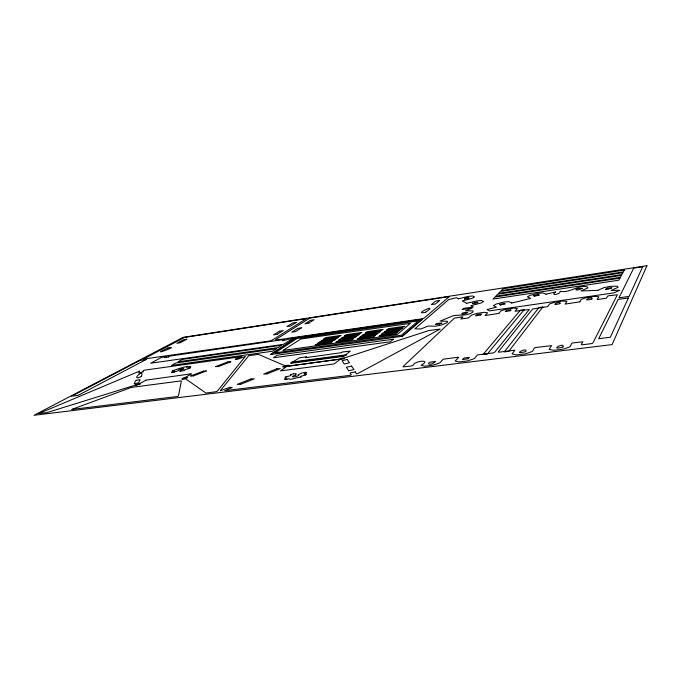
<?xml version="1.0" encoding="UTF-8"?>
<svg xmlns="http://www.w3.org/2000/svg" width="681" height="681" viewBox="0 0 681 681"><rect width="100%" height="100%" fill="white"/><g stroke="black" fill="none" stroke-linecap="round" stroke-linejoin="round"><path stroke-width="1.02" d="M295.869 375.01L296.15 373.699L293.426 373.775M348.587 370.805L353.975 369.596L351.566 366.123M347.353 359.44L342.168 360.675L344.254 364.071L349.506 362.769L347.225 359.542M545.958 294.243L555.705 291.919C549.252 296.226 560.727 294.498 560.157 291.255C569.886 293.502 577.437 284.667 587.252 286.82L587.958 287.893L580.978 290.932L597.858 290.37M538.169 294.635L533.427 295.707L534.662 296.133M534.594 296.184L539.343 295.103L538.084 294.72M511.703 303.088L530.652 298.397L527.4 296.89L529.98 295.367L537.667 293.392L542.851 292.915L546.034 294.158M504.153 303.411L499.411 304.484L500.544 304.909M500.45 304.994L505.225 303.888L504.076 303.462M277.38 334.201L273.473 334.899L279.346 331.315M279.312 331.272L283.185 330.557L277.38 334.15M188.177 368.115L190.859 366.812L190.339 366.446M168.411 356.972L164.717 357.661L166.802 356.538L161.423 357.44L150.705 363.203L283.202 344.382L293.043 338.474C296.439 336.346 276.639 343.471 284.071 339.487L169.961 356.078L168.411 356.921M477.151 302.16L472.325 303.258L473.244 303.624M180.61 370.251L179.818 371.358L184.542 370.49M473.15 303.709L478.011 302.577L477.075 302.211M425.795 312.17C410.72 315.873 440.292 301.87 425.804 312.111M466.553 303.343L476.734 300.917L481.501 300.491L483.604 301.564L480.88 303.079L470.792 305.726L473.329 306.995L463.727 308.374L462.186 309.497L472.214 308.076L465.489 310.834L472.963 310.859L472.972 312.051C467.013 316.359 459.709 314.443 453.223 315.771L440.113 321.091L447.434 321.313L447.298 322.59L441.279 325.067L435.414 326.242L428.119 326.037L420.815 329L414.848 328.821L448.634 299.64L456.432 297.648L458.347 298.704M464.57 299.044C475.764 297.495 462.442 296.771 464.646 298.993M173.723 371.443L174.106 370.958L172.344 371.068M458.27 298.831L468.094 296.414L472.665 295.988L474.631 296.984L471.967 298.431L462.22 300.976L466.63 303.283M191.25 373.929L182.091 379.317L185.683 378.874L205.951 393.073L216.26 391.669L217.35 391.115L245.322 356.393L237.839 359.245L235.405 359.227M145.938 380.134L191.242 373.843M308.774 323.152L304.918 323.841L310.298 320.453M310.264 320.402L314.094 319.729L308.774 323.092M607.486 288.199C621.063 286.054 598.608 292.013 607.486 288.242M71.956 409.358L131.288 387.429L181.401 380.858L178.413 396.061L177.596 396.453L71.973 409.434M235.354 359.142L241.755 356.691M355.363 371.886L350.034 373.009L351.251 374.89L350.085 375.35L224.764 390.698L232.195 387.549L229.974 387.242L220.252 390.741L248.71 355.763L258.414 354.358L284.488 365.552M351.617 366.08L346.323 367.272L348.689 370.736M167.875 347.991C182.423 344.671 145.521 358.121 167.875 348.042M142.993 371.894L138.694 372.992L139.622 371.077L38.843 413.52L46.853 412.626L133.118 385.812L136.881 385.276L145.938 380.194M402.275 336.201L421.897 319.457L296.473 337.691L270.961 354.418M397.346 332.422L395.67 333.818L379.019 336.159L380.534 335.248L397.329 332.311M402.377 328.242L400.743 329.604L384.288 331.936L385.769 331.051L402.352 328.131M381.564 334.116L383.292 332.737L399.781 330.404L398.317 331.289L381.615 334.235M386.774 329.953L388.451 328.617L404.744 326.284L403.314 327.152L386.825 330.072M353.703 338.568L351.847 339.964L335.886 342.202L337.487 341.3L353.686 338.448M375.291 335.529L373.529 336.925L357.227 339.215L358.785 338.304L375.265 335.41M380.585 331.349L378.866 332.703L362.76 334.992L364.275 334.116L380.56 331.238M338.67 340.177L340.568 338.789L356.384 336.55L354.775 337.453L338.738 340.296M187.42 366.412L186.5 367.119L190.297 366.446M359.9 337.172L361.705 335.793L377.853 333.511L376.287 334.414L359.917 337.291M365.356 333.009L367.119 331.673L383.071 329.383L381.607 330.251L365.399 333.128M332.575 341.539L330.625 342.943L315.005 345.139L316.631 344.237L332.541 341.428M338.355 337.359L336.465 338.729L321.015 340.926L322.607 340.04L338.321 337.257M305.343 375.027L306.561 374.107L304.228 374.227L304.288 373.622L306.782 372.643L305.829 372.201L302.032 372.95L298.252 374.797M359.245 334.388L357.44 335.75L341.666 337.989L343.224 337.112L359.227 334.277M317.891 343.113L319.866 341.726L335.358 339.53L333.716 340.432L317.95 343.224M323.824 338.951L325.748 337.606L341.062 335.41L339.453 336.286L323.867 339.061M439.492 324.139L435.431 324.377L437.866 323.356M437.9 323.305L441.96 323.075L439.526 324.088M344.382 336.005L346.22 334.669L361.849 332.43L360.343 333.298L344.441 336.133M355.312 371.92L356.435 373.775L357.917 373.52L440.156 329.051L428.766 330.566L345.761 357.551L341.785 358.121L334.065 363.969L280.47 370.864L288.591 365.144L284.556 365.629M296.856 338.517L275.073 352.852L401.271 335.282L418.185 320.93L294.26 338.908M290.83 375.316C289.272 376.916 281.21 376.406 287.076 378.1C281.04 379.334 287.229 380.313 288.625 378.721C290.327 380.585 296.55 377.351 300.908 377.053M300.5 376.406L305.326 375.035M267.046 373.903L263.658 374.048L276.792 368.779M276.861 368.719L280.291 368.625L267.114 373.835M240.589 384.339L237.192 384.382L250.863 378.985M250.948 378.917L254.353 378.815L240.665 384.271M190.042 368.021L184.551 369.97L184.585 370.464M172.319 371.034C177.418 368.889 181.836 367.604 187.386 366.395M290.489 374.703L293.417 373.767M218.422 366.54L215.46 366.633L227.897 361.943M227.973 361.892L230.953 361.747L218.499 366.48M193.404 375.955L190.561 375.972L203.423 371.128M203.508 371.068L206.462 370.958L193.574 375.852M295.784 375.061L295.316 375.188A3.277 0.741 -14.3 0 0 292.583 376.806A3.277 0.741 -14.3 0 0 296.925 376.252A3.277 0.741 -14.3 0 0 298.346 374.814M173.638 371.494L171.425 372.26L171.876 372.652M180.635 370.226L181.146 370.081A2.809 0.528 -15.4 0 0 183.836 368.753A2.809 0.528 -15.4 0 0 180.371 369.221A2.809 0.528 -15.4 0 0 178.686 370.421M597.858 290.319L604.124 287.578L610.227 286.343L617.241 286.199L618.144 287.297L611.146 290.429L619.667 290.276L613.785 292.907L489.52 310.902L487.043 309.583L496.449 307.157L493.393 305.633L496.134 304.066L503.872 302.075L508.928 301.64L511.789 302.968M178.797 370.498L174.472 371.988M136.787 380.262L140.039 379.521L138.762 382.739L134.157 383.931L135.476 380.696L136.77 380.262M171.944 372.652L174.447 371.988M188.228 368.14L190.025 367.995M143.027 371.775L143.385 370.541L144.381 370.175L241.738 356.614M300.474 376.448L300.934 377.027M290.464 374.729L290.872 375.265M498.798 313.388L485.085 315.558L487.579 312.834L484.293 312.315L477.032 313.371L471.541 315.141L468.332 317.976L460.739 318.98L462.867 316.988L462.28 316.827L454.312 318.214L403.178 366.489A1.779 0.426 -12.7 0 0 404.25 366.821L410.847 366.003A1.779 0.434 -12.6 0 0 413.052 365.263C414.32 360.76 432.52 359.04 421.113 365.203L424.527 366.208L433.005 365.169L439.688 362.905L443.254 359.176L458.126 357.244L458.662 357.38L455.129 360.998L458.858 361.986L467.617 360.913L474.308 358.632L477.526 354.886L492.431 353.022A1.847 0.451 -11.3 0 0 494.627 352.273L529.316 309.489L515.032 311.251L517.356 308.544L513.84 308.05L506.375 309.123L500.875 310.919L498.798 313.388M591.951 299.027C579.344 302.415 593.117 295.077 591.951 299.027M439.637 300.5L435.559 303.947L431.354 304.645L435.525 301.121L439.637 300.5M435.168 361.671C429.098 367.468 424.093 361.611 435.168 361.671M579.829 301.819L565.145 304.109L566.89 301.411L562.974 300.951L555.168 302.075L549.661 303.888L547.635 306.586L532.593 309.021L498.313 351.805A1.856 0.451 -11.2 0 0 499.667 352.111L514.887 350.204L512.069 353.958L516.343 354.92L525.579 353.788L532.295 351.464L534.457 347.94L535.462 347.557L551.533 345.625L549.124 349.379L553.772 350.323L563.323 349.149L570.048 346.791L571.802 343.275L572.602 342.926L582.885 341.785L581.251 344.399A1.983 0.494 -9.8 0 0 582.893 344.697L590.674 343.735A1.992 0.494 -9.7 0 0 592.904 342.952L617.369 294.779L608.695 295.758L607.537 296.192L606.422 298.184L597.799 299.47L597.186 299.402L598.914 296.797L594.726 296.363L586.707 297.52L581.191 299.351L579.829 301.819M480.548 314.997L475.644 315.814L476.972 314.622L481.458 314.035L480.539 314.98M563.008 347.021C547.745 351.09 565.332 341.453 563.008 347.021M468.247 358.734L462.408 359.577L464.059 357.985L469.345 357.363L468.247 358.734M282.887 366.863L344.484 358.538L282.887 366.863M187.65 377.623L182.031 378.781L183.189 378.091L187.65 377.623M283.092 350.383L395.984 334.788L397.483 334.252L410.43 323.356L300.866 338.993L283.092 350.383M559.944 303.615C547.507 306.935 561.774 299.666 559.944 303.615M141.214 376.576C129.075 382.152 145.674 366.616 141.214 376.576M525.579 351.66C510.333 355.491 528.975 346.229 525.57 351.685M582.178 288.429C573.802 292.438 573.811 287.799 582.17 288.463M341.675 352.579L342.339 351.966L350.298 351.124L343.726 356.308L290.804 363.339L299.368 357.789L306.629 356.784L305.326 357.627L305.786 357.687L341.632 352.639M510.299 310.74L505.268 311.532L506.502 310.374L511.116 309.77L510.299 310.723M135.349 384.816L140.482 383.752L135.4 384.756M143.342 359.117L268.782 341.13A2.698 0.494 -14.3 0 0 272.306 340.04L306.501 318.606L184.568 337.418L143.342 359.117M186.756 339.206L180.167 342.73L176.864 343.301L183.47 339.759L186.747 339.232M646.95 265.718L612.1 344.595L34.05 415.282L183.104 337.359L646.95 265.718M628.367 297.963L610.338 337.257L598.667 338.721L618.169 299.41L628.367 297.963M642.711 266.722L629.091 296.388L618.952 297.835L633.705 268.11L642.711 266.722M619.94 278.188L618.876 280.189L492.933 299.078L494.942 297.044L619.94 278.188M621.421 275.422L620.382 277.371L495.768 296.201L497.734 294.209L621.421 275.422M622.86 272.715L621.847 274.613L498.552 293.392L500.467 291.442L622.86 272.715M624.273 270.068L623.277 271.932L501.259 290.642L503.14 288.735L624.273 270.068M301.402 327.859L295.648 331.562L291.808 332.192L297.682 328.421L301.402 327.859M467.66 312.588C459.956 316.188 459.624 311.992 467.66 312.588M296.269 322.454L290.591 325.986L286.982 326.557L292.702 322.998L296.269 322.454M542.808 307.02L508.775 351.336L504.298 351.898L538.909 307.574L542.808 307.02M524.166 309.685L487.358 354.009L482.974 354.563L520.335 310.23L524.166 309.685M448.711 297.103L424.493 317.823A2.911 0.57 -12.5 0 1 420.901 318.963L276.98 339.938A2.707 0.494 -14.2 0 1 275.814 339.53L309.804 318.095L449.349 296.558L448.711 297.103M422.331 319.287L402.488 336.244L270.366 354.563L296.209 337.631L422.331 319.287M393.397 339.198L390.307 341.794L273.43 357.789L277.303 355.201L393.397 339.198M346.459 354.792L345.573 355.491L290.889 362.76L291.868 362.071L346.459 354.792M276.239 348.808L272.485 351.251L171.518 365.408L175.843 362.982L276.239 348.808M281.755 345.207L278.095 347.599L177.979 361.781L182.202 359.415L281.755 345.207M146.04 359.551L78.179 395.346L71.607 396.206L139.903 360.445L146.04 359.551"/></g></svg>
